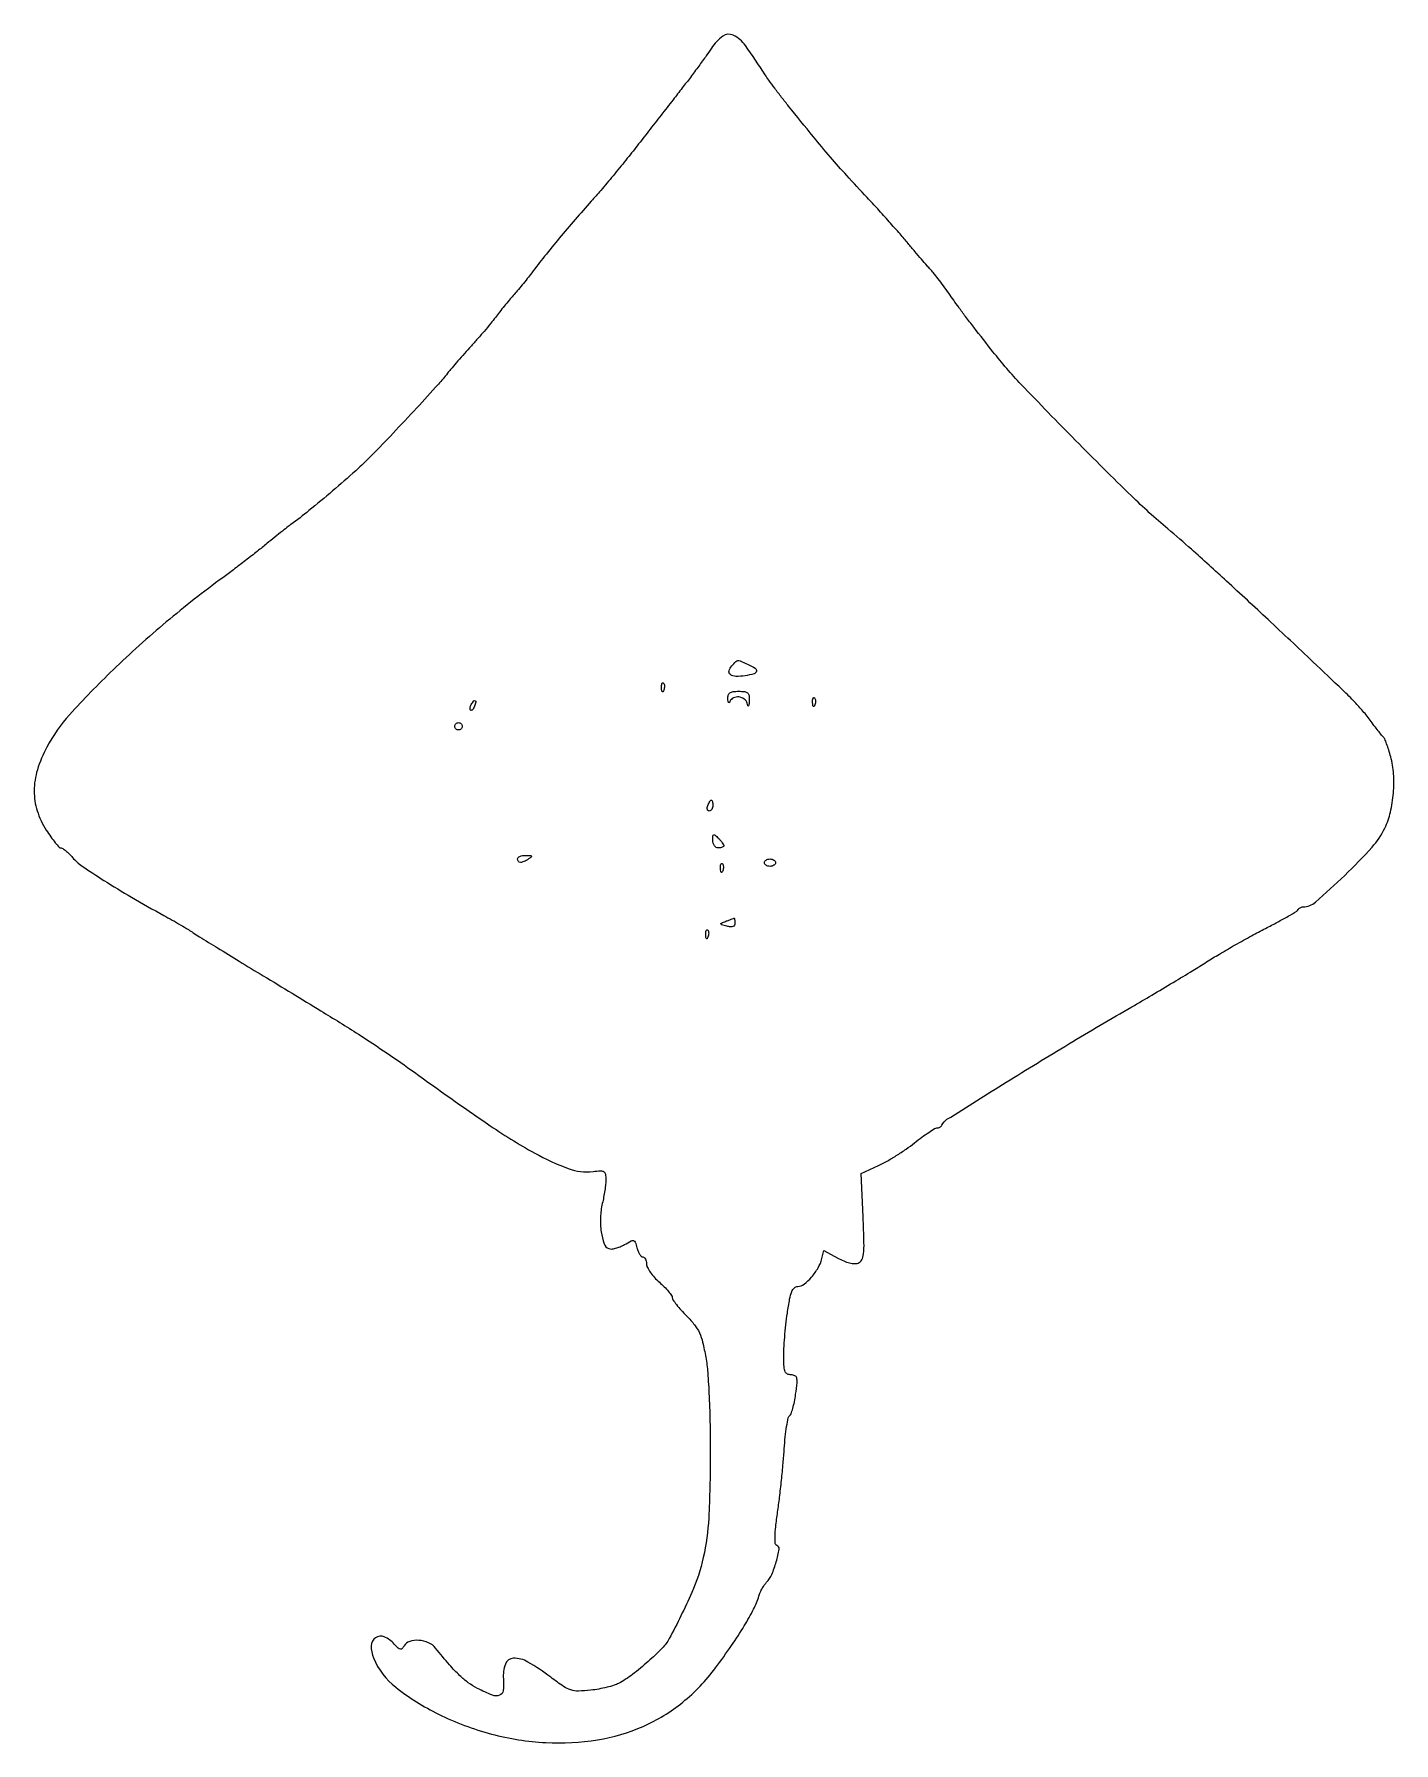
# Model space of a CAD drawing. Extents: x 0 to 369, y 0 to 464.
import ezdxf

# ---------------------------------------------------------------- set-up
doc = ezdxf.new("R2010")
doc.units = 0

msp = doc.modelspace()

# ---------------------------------------------------------------- linework, layer by layer
for points in [[(183.603657, 459.977272, -0.009006), (182.225971, 457.974778, -0.003198), (180.186532, 455.160085, -0.003173), (177.907605, 452.097769, -0.003733), (175.709178, 449.227272, -0.000089), (173.210074, 446.015338, -0.000041), (169.960976, 441.841721, -0.000041), (166.546309, 437.456898, -0.000057), (163.488407, 433.531776, -0.004313), (160.410767, 429.651736, -0.003175), (156.93722, 425.404781, -0.003208), (153.600617, 421.429915, -0.007154), (151, 418.459086, 0.004992), (146.631936, 413.512541, 0.004905), (142.337738, 408.451171, 0.005092), (138.332957, 403.534969, 0.007005), (134.841573, 399.030717, -0.005532), (133.652965, 397.487924, -0.003831), (132.276221, 395.768515, -0.003863), (130.927949, 394.136777, -0.007923), (129.841573, 392.883377, 0.007303), (128.765663, 391.645162, 0.003762), (127.453462, 390.065738, 0.003738), (126.12763, 388.420307, 0.005644), (125, 386.965821, -0.009896), (123.730685, 385.357025, -0.003838), (121.9125, 383.178384, -0.003798), (119.906067, 380.84748, -0.004694), (118, 378.707769, 0.002745), (116.167185, 376.666362, 0.002857), (114.38125, 374.631769, 0.002748), (112.856608, 372.855066, 0.012468), (112, 371.793091, -0.020515), (109.517785, 368.81512, -0.002367), (103.642297, 362.388261, -0.003102), (97.211427, 355.506579, -0.004639), (91.5, 349.581373, -0.015505), (87.07977, 345.350769, -0.006313), (80.819515, 339.861775, -0.006321), (74.412644, 334.524416, -0.015216), (69.504312, 330.781374, 0.01253), (68.861669, 330.296737, 0.000975), (67.179392, 328.955302, 0.001331), (65.179762, 327.345665, 0.001017), (63, 325.574093, -0.004598), (60.427398, 323.513666, -0.002444), (57.20625, 321.007453, -0.002432), (53.88883, 318.477881, -0.003776), (51, 316.331303, 0.016888), (35.695918, 304.324048, 0.016907), (21.243055, 291.315558, 0.016995), (9.425848, 279.132345, 0.062042), (3.25, 270.338025, 0.047859), (0.703031, 264.188519, 0.072764), (-0.169758, 258.481202, 0.078385), (0.646591, 253.078733, 0.06612), (3.104246, 247.837547, 0.012325), (4.359139, 245.984113, 0.017978), (5.56169, 244.42103, 0.013635), (6.616102, 243.216373, 0.209105), (7.110859, 243, -0.151189), (7.590366, 242.851616, -0.022549), (8.407151, 242.236727, -0.023652), (9.331548, 241.396583, -0.018403), (10.256613, 240.401625, 0.064127), (12.837369, 238.089709, 0.009219), (18.758189, 234.176731, 0.00983), (26.270408, 229.613314, 0.006653), (35, 224.696756, -0.004292), (37.289053, 223.421745, -0.003959), (39.61875, 222.073252, -0.003954), (41.675484, 220.838902, -0.013115), (43, 219.981185, 0.011678), (44.687282, 218.881661, 0.000776), (49.6125, 215.844132, 0.00112), (55.497851, 212.24519, 0.000837), (62, 208.303961, -0.001439), (77.641134, 198.797468, -0.004812), (87.820236, 192.435127, -0.006968), (95.614728, 187.304024, -0.007715), (103, 182.125249, 0.006191), (122.832131, 168.128046, 0.023785), (135.664337, 160.178152, 0.038325), (144.7893, 155.987938, 0.118066), (151.487161, 155.188294, -0.01709), (153.562442, 155.358939, -0.150589), (154.443698, 155.132917, -0.219838), (154.870703, 154.492419, -0.041167), (154.976143, 153.049199, -0.024512), (154.902824, 151.794551, -0.0096), (154.683837, 150.073827, -0.009475), (154.375366, 148.218245, -0.011648), (154.01456, 146.5, 0.048353), (153.506748, 142.722874, 0.044566), (153.710578, 138.811259, 0.046505), (154.478669, 135.590064, 0.222929), (155.752977, 134.26455, 0.115036), (156.509163, 134.160036, 0.039231), (157.608277, 134.348871, 0.036546), (158.83173, 134.75652, 0.034733), (160.004698, 135.343704, -0.011974), (161.805583, 136.350137, -0.184602), (162.498325, 136.434071, -0.252347), (162.954293, 136.018656, -0.022911), (163.412284, 134.493467, 0.034811), (163.723859, 133.538888, 0.046867), (164.142423, 132.732456, 0.055452), (164.598592, 132.172044, 0.196677), (165.019052, 132, -0.185793), (165.393553, 131.855865, -0.089901), (165.711847, 131.44293, -0.069742), (165.927609, 130.829286, -0.049753), (166, 130.103592, 0.121157), (166.229584, 129.170034, 0.032844), (167.028125, 127.861548, 0.031223), (168.160415, 126.449929, 0.027959), (169.5, 125.134144, -0.015993), (170.840385, 123.879132, -0.0212), (171.971875, 122.649619, -0.019143), (172.811529, 121.57492, -0.15752), (173, 120.991521, 0.152582), (173.191723, 120.377886, 0.014029), (174.14774, 119.076861, 0.01709), (175.410669, 117.565059, 0.012571), (176.907198, 115.975496, -0.027374), (179.053042, 113.55667, -0.059541), (180.352505, 111.446625, -0.050101), (181.24409, 108.86831, -0.014742), (182.090205, 104.764527, -0.024928), (182.607857, 100.611471, -0.007044), (182.999393, 94.101588, -0.006719), (183.251437, 86.360557, -0.005344), (183.321859, 78, -0.012023), (182.878574, 61.154482, -0.042692), (181.418487, 50.459806, -0.048708), (178.269518, 40.904961, -0.019185), (172.186762, 28.442222, -0.070742), (170.272757, 25.837286, -0.017819), (166.448925, 22.201187, -0.018998), (162.161919, 18.687306, -0.036539), (158.437253, 16.270497, -0.050988), (157.222887, 15.756148, -0.015334), (155.285715, 15.224001, -0.015196), (153.062442, 14.757017, -0.015942), (150.850075, 14.434492, -0.021665), (147.513356, 14.202019, -0.085284), (145.481125, 14.496534, -0.070787), (143.478566, 15.477287, -0.012062), (140.016321, 17.953592, 0.027908), (133.834505, 22.085472, 0.143268), (129.879646, 23.090236, 0.305272), (127.70353, 21.508992, 0.107716), (127.157072, 17.49296, -0.04754), (127.107114, 14.299232, -0.285517), (126.124463, 13.050936, -0.185411), (124.169957, 13.088036, -0.02153), (120.115482, 14.941086, -0.039211), (117.63179, 16.464278, -0.034303), (115.295565, 18.420447, -0.023555), (112.584659, 21.28396, -0.007206), (108.759787, 25.857261, 0.119667), (106.840698, 27.317656, 0.08556), (104.210414, 27.96576, 0.093878), (101.733878, 27.676371, 0.191557), (100.238823, 26.46227, -0.057443), (99.699153, 25.714216, -0.259039), (99.206564, 25.548714, -0.147096), (98.603483, 25.858783, -0.017061), (97.534145, 26.96227, 0.107686), (94.838146, 28.889769, 0.25524), (92.459369, 28.666306, 0.244859), (91.291608, 26.513687, 0.102731), (91.92588, 23.17894, 0.128883), (97.963692, 15.220933, 0.052355), (109.572332, 7.930331, 0.048701), (123.962764, 2.532844, 0.053385), (138.686434, 0.234597, 0.050973), (152.7043, 0.987842, 0.064815), (165.126067, 4.626984, 0.067421), (175.823506, 11.172075, 0.06181), (184.754548, 20.500898, 0.009348), (189.083145, 26.545463, 0.014849), (192.533573, 31.892424, 0.017255), (195.072871, 36.444195, 0.043555), (196.504282, 39.95336, -0.029227), (196.893275, 40.990943, -0.022132), (197.434746, 42.080056, -0.022564), (198.036556, 43.059971, -0.047416), (198.605174, 43.748031, 0.096721), (200.001857, 45.822528, 0.032048), (201.215868, 49.302681, 0.026176), (201.975707, 52.712995, 0.369548), (201.378262, 53.707246, -0.299728), (200.947524, 54.254711, -0.026907), (200.891729, 56.08856, -0.02252), (201.078067, 58.807851, -0.007446), (201.590413, 62.777918, 0.00604), (202.111433, 66.72769, 0.003667), (202.636885, 71.410576, 0.003674), (203.090055, 76.064945, 0.006469), (203.386429, 79.91766, -0.009709), (203.659111, 83.185348, -0.014398), (204.035742, 86.033695, -0.009454), (204.456533, 88.357111, -0.204477), (204.841233, 88.91766, 0.167513), (205.236972, 89.41419, 0.017051), (205.69865, 90.871125, 0.019822), (206.13214, 92.696703, 0.014542), (206.472808, 94.75, 0.008055), (206.847177, 97.87517, 0.083272), (206.765718, 99.165494, 0.231322), (206.268129, 99.775991, 0.108496), (205.247948, 100, -0.115735), (204.250665, 100.233975, -0.179406), (203.651471, 100.870915, -0.083374), (203.346219, 102.154512, -0.013219), (203.240595, 104.75, -0.017118), (203.287107, 107.075792, -0.006967), (203.502733, 110.234375, -0.006884), (203.828893, 113.626368, -0.008718), (204.227943, 116.75, -0.00885), (204.853826, 120.574848, -0.048429), (205.425337, 122.587465, -0.11002), (206.122251, 123.622445, -0.192065), (207.068878, 124, 0.168701), (208.746575, 124.582639, 0.047131), (210.78493, 126.530496, 0.046607), (212.584679, 129.047436, 0.070543), (213.598703, 131.53724), (214.153949, 133.749516), (217.897578, 131.698928, 0.027492), (219.552136, 130.907532, 0.038097), (221.115008, 130.398234, 0.04419), (222.466232, 130.193266, 0.107569), (223.457009, 130.345129, 0.183562), (224.428488, 131.213631, 0.093333), (224.907247, 132.805793, 0.033263), (225.026301, 135.820719, 0.003532), (224.786672, 142.845747), (224.300533, 154.649576), (228.989174, 156.800532, 0.022558), (231.146129, 157.910401, 0.011146), (233.785214, 159.50177, 0.011037), (236.454874, 161.277636, 0.015842), (238.732068, 162.975744, -0.009162), (240.742699, 164.517294, -0.012732), (242.602289, 165.817875, -0.009227), (244.185204, 166.824455, -0.13785), (244.809827, 167, 0.066859), (245.226029, 167.055903, 0.05955), (245.630595, 167.220313, 0.062795), (245.963307, 167.463092, 0.099518), (246.166667, 167.75, -0.148929), (247.550211, 169.346983, -0.000958), (263.595602, 179.390689, -0.004136), (280.603172, 189.79702, -0.004178), (297.723754, 199.885131, 0.002218), (303.164886, 203.062584, 0.00182), (308.950103, 206.503914, 0.001837), (314.24427, 209.705793, 0.004864), (318, 212.046547, -0.00791), (321.48408, 214.188638, -0.0044), (325.79375, 216.694257, -0.004388), (330.200901, 219.15395, -0.007082), (334, 221.161416, 0.00505), (337.281536, 222.878378, 0.007622), (340.101042, 224.445853, 0.003568), (342.455892, 225.824878, 0.155143), (342.833333, 226.25, -0.099456), (343.03664, 226.536907, -0.062798), (343.369186, 226.779687, -0.059562), (343.773512, 226.944096, -0.066905), (344.189429, 227, 0.182102), (347.570726, 228.273723, 0.011653), (355.476864, 235.548304, 0.016623), (362.903733, 243.200926, 0.073663), (366.384976, 248.398847, 0.053802), (367.891413, 252.718319, 0.036686), (368.69362, 257.861599, 0.036515), (368.737592, 263.103675, 0.050974), (367.961256, 267.724055, 0.007988), (367.416005, 269.589944, 0.01105), (366.863519, 271.243941, 0.007815), (366.353588, 272.598253, 0.121432), (366.068341, 273, -0.043964), (365.717574, 273.360853, -0.003081), (364.83269, 274.461419, -0.004346), (363.795523, 275.791363, -0.003259), (362.675942, 277.272914, 0.013576), (360.419594, 280.13407, 0.0194), (358.254805, 282.535091, 0.009018), (354.950522, 285.805592, 0.000893), (346.862114, 293.5, 0.001828), (334.675435, 304.967379, 0.002377), (323.424413, 315.377346, 0.002532), (313.892606, 324.024504, 0.008402), (307.5, 329.573911, -0.018477), (297.583536, 338.539014, -0.004898), (282.437154, 353.576861, -0.00458), (267.682768, 368.791634, -0.023823), (260.034179, 377.632098, -0.000463), (254.834784, 384.26712, -0.004134), (252.576708, 387.203902, -0.0064), (250.739804, 389.700035, -0.001964), (248.029547, 393.515012, 0.005109), (246.588689, 395.516389, 0.005354), (245.129235, 397.456648, 0.005149), (243.83437, 399.104859, 0.023624), (243.029547, 400.016132, -0.012668), (242.173585, 400.94355, -0.002263), (240.627429, 402.722537, -0.002444), (238.835001, 404.824528, -0.002204), (237, 407.017408, 0.006205), (234.809649, 409.59279, 0.002809), (231.880077, 412.91411, 0.002781), (228.749542, 416.384279, 0.003804), (225.889625, 419.471729, -0.003955), (220.345871, 425.460159, -0.007258), (215.940507, 430.438296, -0.006196), (211.247511, 436.038067, -0.002122), (204.582208, 444.265463, -0.004335), (202.682453, 446.673372, -0.004193), (200.803278, 449.140592, -0.004145), (199.185571, 451.339656, -0.015355), (198.220045, 452.765463, 0.014617), (192.830571, 460.749545, 0.122974), (189.541799, 463.536986, 0.28313), (186.703295, 463.270924, 0.085435)], [(193.452947, 292.839485, -0.030567), (195.501593, 291.750334, -0.32108), (195.850669, 290.923944, -0.279657), (195.181704, 290.229999, -0.025961), (192.75, 289.720755, -0.041117), (190.240358, 289.538895, -0.15726), (188.77177, 290.028528, -0.305626), (188.415517, 291.02361, -0.119291), (189.133021, 292.378942, -0.012391), (190.254584, 293.584966, -0.174407), (190.778102, 293.838854, -0.12852), (191.406683, 293.744219, -0.005614)], [(170.683114, 285.8125, -0.054073), (170.461564, 285.395823, -0.470617), (170.279315, 285.37858, -0.168741), (170.137993, 285.670344, -0.018894), (170.078947, 286.416667, -0.028489), (170.089945, 287.112848, -0.077125), (170.200665, 287.592839, -0.208169), (170.385309, 287.77538, -0.296942), (170.604167, 287.729167, -0.126455), (170.797407, 287.402231, -0.060344), (170.876576, 286.916927, -0.05415), (170.839148, 286.359369, -0.051402)], [(119.345077, 281.456872, -0.035865), (119.083816, 280.899181, -0.069269), (118.786868, 280.507038, -0.118528), (118.50546, 280.335123, -0.281567), (118.276326, 280.390341, -0.156651), (118.142323, 280.651151, -0.070517), (118.133355, 281.040231, -0.059701), (118.242038, 281.490157, -0.049364), (118.458881, 281.933469, -0.030391), (119.120758, 282.871774, -0.36195), (119.525317, 282.954259, -0.344086), (119.696703, 282.564815, -0.029555)], [(193.883999, 283, -0.008307), (193.813476, 281.881725, -0.144259), (193.684124, 281.54436, -0.590674), (193.525479, 281.568166, -0.024798), (193.310674, 282.25, 0.174653), (192.521988, 283.399293, 0.129822), (191.072674, 283.953691, 0.13494), (189.580368, 283.711167, 0.191776), (188.662281, 282.75, -0.095988), (188.464732, 282.445107, -0.45688), (188.282867, 282.454687, -0.132944), (188.139498, 282.796927, -0.023233), (188.078947, 283.5, -0.079104), (188.196097, 284.484597, -0.175293), (188.631319, 285.089912, -0.121201), (189.485502, 285.410599, -0.029489), (191, 285.5, -0.028495), (192.631642, 285.406936, -0.151198), (193.440782, 285.051333, -0.182397), (193.824534, 284.341767, -0.045359)], [(211.683114, 281.8125, -0.054073), (211.461564, 281.395823, -0.470617), (211.279315, 281.37858, -0.168741), (211.137993, 281.670344, -0.018894), (211.078947, 282.416667, -0.028489), (211.089945, 283.112848, -0.077125), (211.200665, 283.592839, -0.208169), (211.385309, 283.77538, -0.296942), (211.604167, 283.729167, -0.126455), (211.797407, 283.402231, -0.060344), (211.876576, 282.916927, -0.05415), (211.839148, 282.359369, -0.051402)], [(116, 276, -0.099038), (115.923658, 275.618362, -0.097945), (115.70625, 275.29375, -0.097945), (115.381638, 275.076342, -0.099038), (115, 275, -0.099038), (114.618362, 275.076342, -0.097945), (114.29375, 275.29375, -0.097945), (114.076342, 275.618362, -0.099038), (114, 276, -0.099038), (114.076342, 276.381638, -0.097945), (114.29375, 276.70625, -0.097945), (114.618362, 276.923658, -0.099038), (115, 277, -0.099038), (115.381638, 276.923658, -0.097945), (115.70625, 276.70625, -0.097945), (115.923658, 276.381638, -0.099038)], [(184, 254.5, -0.062722), (183.92777, 253.926468, -0.08088), (183.715469, 253.440625, -0.098158), (183.400789, 253.115494, -0.152681), (183.031385, 253, -0.184534), (182.710807, 253.122486, -0.147206), (182.516384, 253.440625, -0.100118), (182.488865, 253.925634, -0.055937), (182.638374, 254.5, -0.02136), (182.887494, 255.074558, -0.030395), (183.160341, 255.559375, -0.030693), (183.420671, 255.912889, -0.222225), (183.606989, 256, -0.289661), (183.758929, 255.903916, -0.046727), (183.884553, 255.559375, -0.039339), (183.971531, 255.074824, -0.024748)], [(187, 243.571429, -0.234203), (186.891466, 243.352429, -0.071771), (186.559375, 243.167857, -0.0548), (186.074476, 243.041722, -0.036265), (185.5, 243, -0.132005), (184.916559, 243.156766, -0.105152), (184.431034, 243.595238, -0.089445), (184.10974, 244.263218, -0.067581), (184, 245.071429, -0.015801), (184.037548, 246.259279, -0.293958), (184.25, 246.547619, -0.279599), (184.610465, 246.481543, -0.014708), (185.5, 245.642857, -0.017569), (186.074343, 245.026667, -0.0221), (186.559375, 244.415625, -0.020956), (186.914185, 243.879742, -0.136573)], [(134, 240, -0.031558), (132.698623, 239.270972, -0.112355), (131.772965, 239.060308, -0.234725), (131.224247, 239.332924, -0.163584), (131, 240, -0.210568), (131.167975, 240.381177, -0.082215), (131.660937, 240.701752, -0.062416), (132.388595, 240.917196, -0.042523), (133.25, 240.984687, -0.011293), (134.444209, 240.949578, -0.220444), (134.762149, 240.781653, -0.409657), (134.728886, 240.520491, -0.023197)], [(186.683114, 236.8125, -0.054073), (186.461564, 236.395823, -0.470617), (186.279315, 236.37858, -0.168741), (186.137993, 236.670344, -0.018894), (186.078947, 237.416667, -0.028489), (186.089945, 238.112848, -0.077125), (186.200665, 238.592839, -0.208169), (186.385309, 238.77538, -0.296942), (186.604167, 238.729167, -0.126455), (186.797407, 238.402231, -0.060344), (186.876576, 237.916927, -0.05415), (186.839148, 237.359369, -0.051402)], [(201, 239, -0.148195), (200.884432, 238.618646, -0.098894), (200.559375, 238.29375, -0.082425), (200.073457, 238.074694, -0.064853), (199.5, 238, -0.064853), (198.926543, 238.074694, -0.082425), (198.440625, 238.29375, -0.098894), (198.115568, 238.618646, -0.148195), (198, 239, -0.148195), (198.115568, 239.381354, -0.098894), (198.440625, 239.70625, -0.082425), (198.926543, 239.925306, -0.064853), (199.5, 240, -0.064853), (200.073457, 239.925306, -0.082425), (200.559375, 239.70625, -0.098894), (200.884432, 239.381354, -0.148195)], [(190, 222.59362, -0.124481), (189.8539, 222.015876, -0.180248), (189.46166, 221.672716, -0.116227), (188.78823, 221.584212, -0.038779), (187.803552, 221.761623, -0.006108), (186.388874, 222.150092, -0.283665), (186.19568, 222.362621, -0.351305), (186.318087, 222.591724, -0.007853), (187.553552, 223.097719, -0.001139), (188.317402, 223.394635, -0.001592), (189.001668, 223.656323, -0.000951), (189.579301, 223.87387, -0.021058), (189.75, 223.929715, -0.402848), (189.847407, 223.877527, -0.032024), (189.926562, 223.566229, -0.029491), (189.982081, 223.127965, -0.016762)], [(182.683114, 218.8125, -0.054073), (182.461564, 218.395823, -0.470617), (182.279315, 218.37858, -0.168741), (182.137993, 218.670344, -0.018894), (182.078947, 219.416667, -0.028489), (182.089945, 220.112848, -0.077125), (182.200665, 220.592839, -0.208169), (182.385309, 220.77538, -0.296942), (182.604167, 220.729167, -0.126455), (182.797407, 220.402231, -0.060344), (182.876576, 219.916927, -0.05415), (182.839148, 219.359369, -0.051402)]]:
    msp.add_lwpolyline(points, format="xyb", close=True)

doc.saveas('drawing.dxf')
